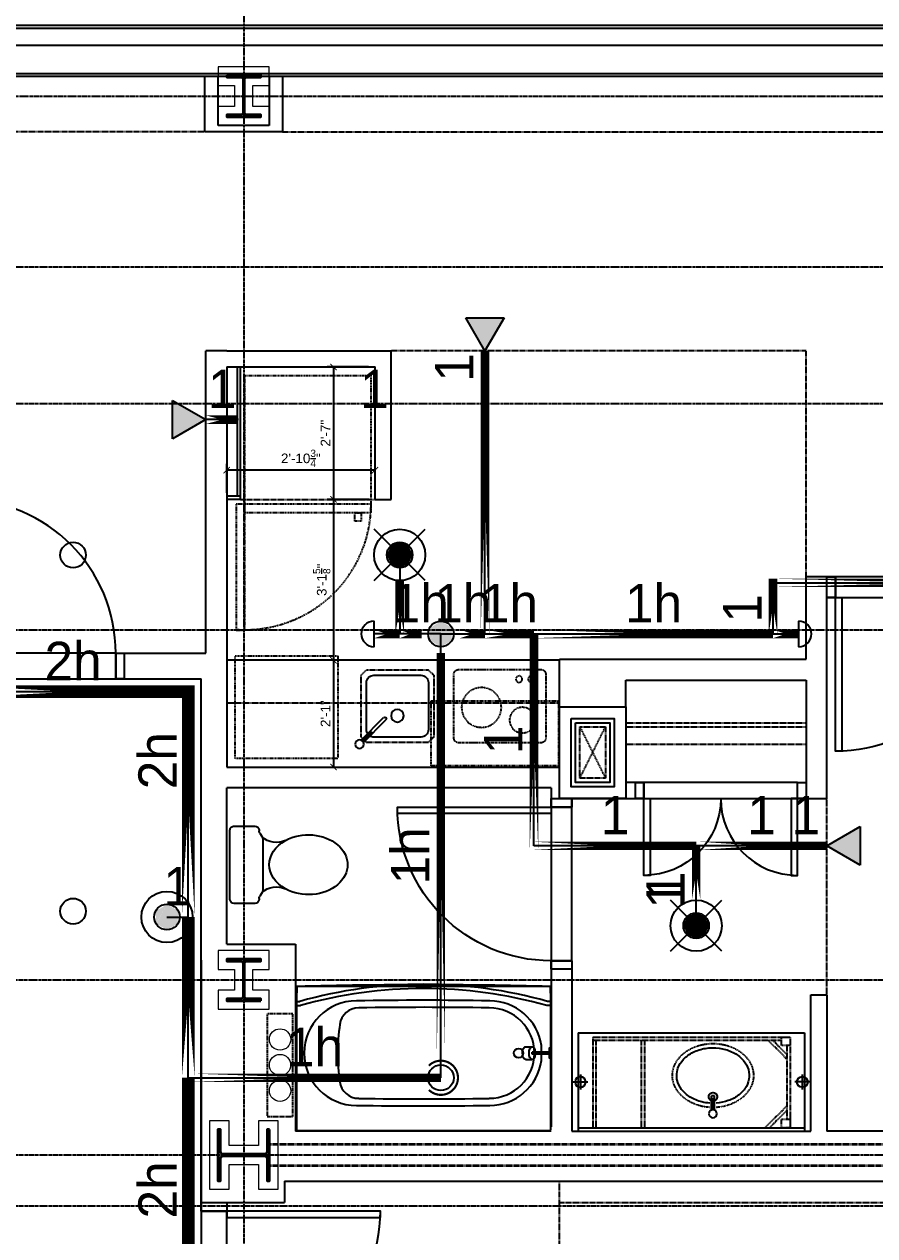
# Model space of a CAD drawing. Header units: inches. Extents: x -6955 to 13123, y -1334 to 3701.
# Drawn here: x 7799.9 to 7999.2, y 1905.7 to 2189.4 of the extents above; entities that cross this region are included whole.
import ezdxf
from ezdxf.enums import TextEntityAlignment as Align

# ---------------------------------------------------------------- set-up
doc = ezdxf.new("R2010")
doc.units = ezdxf.units.IN
doc.header["$MEASUREMENT"] = 0
for name, pattern in [('CENTER2', [1.125, 0.75, -0.125, 0.125, -0.125]), ('DASHDOT2', [0.5, 0.25, -0.125, 0, -0.125]), ('HIDDEN2', [0.1875, 0.125, -0.0625])]:
    doc.linetypes.add(name, pattern=pattern)
for name, color, linetype in [('A-Clng Mtd Light Fixture', 4, 'Continuous'), ('A-Door', 7, 'Continuous'), ('A-Door-Head', 8, 'Continuous'), ('A-Eqpm-NIC', 5, 'DASHDOT2'), ('A-Flor-Case', 6, 'Continuous'), ('A-Flor-Case-Hidden', 8, 'HIDDEN2'), ('A-Flor-Outline', 4, 'Continuous'), ('A-Flor-Ovhd', 1, 'HIDDEN2'), ('A-Flor-Pfix', 7, 'Continuous'), ('A-Flor-Soffit', 6, 'HIDDEN2'), ('A-Flor-Spcl', 5, 'Continuous'), ('A-Flor-Wall Mtd Fixture', 7, 'Continuous'), ('A-Grid(SmallScale)', 11, 'CENTER2'), ('A-HVAC', 6, 'HIDDEN2'), ('A-Wall-Full', 7, 'Continuous'), ('A-Wall-Hatch', 15, 'Continuous'), ('headdn', 7, 'Continuous'), ('PIPEBL', 4, 'Continuous'), ('pipemn', 6, 'Continuous'), ('PIPESPC', 7, 'Continuous'), ('spk-cap', 7, 'Continuous'), ('spk-pipedrop', 7, 'Continuous'), ('spk-piperise', 7, 'Continuous'), ('TIDYPIPE', 7, 'Continuous')]:
    doc.layers.add(name, color=color, linetype=linetype)
for name, color, linetype, lineweight in [('A-Detl-Hatch', 1, 'Continuous', 18), ('A-Detl-Wide', 2, 'Continuous', 35), ('S-Detl-Hatch', 1, 'Continuous', 18), ('S-Detl-Wide', 3, 'Continuous', 35)]:
    doc.layers.add(name, color=color, linetype=linetype, lineweight=lineweight)
doc.layers.add('G-Anno-Nplt', color=140, linetype='Continuous', lineweight=18, plot=False)
doc.styles.add('G1DIM', font='arial.ttf')
doc.styles.add('PIPE', font='PIPE.SHX')
doc.dimstyles.new('Aec-Arch-I-96', dxfattribs={"dimscale": 96, "dimtxt": 0.09375, "dimasz": 0.0625, "dimexe": 0.0625, "dimexo": 0.0625, "dimgap": 0.03125, "dimtad": 1, "dimdec": 3, "dimzin": 3, "dimdsep": 46, "dimlunit": 4, "dimtxsty": 'G1DIM', "dimblk": 'ARCHTICK', "dimcen": 0.09375, "dimclrt": 2, "dimazin": 2, "dimtfac": 0.75, "dimtdec": 3, "dimtix": 1, "dimtmove": 2, "dimatfit": 2, "dimldrblk": 'OPEN90', "dimfxl": 0.0625, "dimtolj": 1, "dimtzin": 0, "dimarcsym": 0})

# ---------------------------------------------------------------- blocks, each defined once
blk = doc.blocks.new('*U19')
at = {"layer": 'A-Detl-Hatch'}
h = blk.add_hatch(dxfattribs=at)
h.set_pattern_fill('ANSI32', color=256, scale=6, style=0)
h.set_pattern_definition([(45, (0, -6.06), (-1.591, 1.591), []), (45, (1.0607, -6.06), (-1.591, 1.591), [])])
edge = h.paths.add_edge_path()
edge.add_line((6, -12.12), (6, -11.515))
edge.add_line((6, -11.515), (0.795, -11.515))
edge.add_arc((0.795, -10.915), 0.6, 180, 270, ccw=False)
edge.add_line((0.195, -10.915), (0.195, -1.205))
edge.add_arc((0.795, -1.205), 0.6, 90, 180, ccw=False)
edge.add_line((0.795, -0.605), (6, -0.605))
edge.add_line((6, -0.605), (6, 0))
edge.add_line((6, 0), (-6, 0))
edge.add_line((-6, 0), (-6, -0.605))
edge.add_line((-6, -0.605), (-0.795, -0.605))
edge.add_arc((-0.795, -1.205), 0.6, 0, 90, ccw=False)
edge.add_line((-0.195, -1.205), (-0.195, -10.915))
edge.add_arc((-0.795, -10.915), 0.6, 270, 360, ccw=False)
edge.add_line((-0.795, -11.515), (-6, -11.515))
edge.add_line((-6, -11.515), (-6, -12.12))
edge.add_line((-6, -12.12), (6, -12.12))
at = {"color": 0, "linetype": 'ByBlock'}
blk.add_lwpolyline([(6, -12.12), (6, -11.515), (0.795, -11.515, -0.4142136), (0.195, -10.915), (0.195, -1.205, -0.4142136), (0.795, -0.605), (6, -0.605), (6, 0), (-6, 0), (-6, -0.605), (-0.795, -0.605, -0.4142136), (-0.195, -1.205), (-0.195, -10.915, -0.4142136), (-0.795, -11.515), (-6, -11.515), (-6, -12.12)], format="xyb", close=True, dxfattribs=at)
blk = doc.blocks.new('W12X65')
at = {"layer": 'S-Detl-Hatch'}
blk.add_lwpolyline([(13860.59, -7310.28), (13860.59, -7305.67), (13854.79, -7305.67), (13854.79, -7298.76), (13860.59, -7298.76), (13860.59, -7294.16), (13844.59, -7294.16), (13844.59, -7298.76), (13850.4, -7298.76), (13850.4, -7305.67), (13844.59, -7305.67), (13844.59, -7310.28)], close=True, dxfattribs=at)
at = {"layer": 'A-Detl-Wide'}
blk.add_blockref('*U19', (13852.59, -7296.16), dxfattribs=at)
blk = doc.blocks.new('*U18')
at = {"layer": 'A-Detl-Hatch'}
h = blk.add_hatch(dxfattribs=at)
h.set_pattern_fill('ANSI32', color=256, scale=6, style=0)
h.set_pattern_definition([(45, (0, -4.865), (-1.591, 1.591), []), (45, (1.0607, -4.865), (-1.591, 1.591), [])])
edge = h.paths.add_edge_path()
edge.add_line((3.98, -9.73), (3.98, -9.295))
edge.add_line((3.98, -9.295), (0.645, -9.295))
edge.add_arc((0.645, -8.795), 0.5, 180, 270, ccw=False)
edge.add_line((0.145, -8.795), (0.145, -0.935))
edge.add_arc((0.645, -0.935), 0.5, 90, 180, ccw=False)
edge.add_line((0.645, -0.435), (3.98, -0.435))
edge.add_line((3.98, -0.435), (3.98, 0))
edge.add_line((3.98, 0), (-3.98, 0))
edge.add_line((-3.98, 0), (-3.98, -0.435))
edge.add_line((-3.98, -0.435), (-0.645, -0.435))
edge.add_arc((-0.645, -0.935), 0.5, 0, 90, ccw=False)
edge.add_line((-0.145, -0.935), (-0.145, -8.795))
edge.add_arc((-0.645, -8.795), 0.5, -90, 0, ccw=False)
edge.add_line((-0.645, -9.295), (-3.98, -9.295))
edge.add_line((-3.98, -9.295), (-3.98, -9.73))
edge.add_line((-3.98, -9.73), (3.98, -9.73))
at = {"color": 0, "linetype": 'ByBlock'}
blk.add_lwpolyline([(3.98, -9.73), (3.98, -9.295), (0.645, -9.295, -0.4142136), (0.145, -8.795), (0.145, -0.935, -0.4142136), (0.645, -0.435), (3.98, -0.435), (3.98, 0), (-3.98, 0), (-3.98, -0.435), (-0.645, -0.435, -0.4142136), (-0.145, -0.935), (-0.145, -8.795, -0.4142136), (-0.645, -9.295), (-3.98, -9.295), (-3.98, -9.73)], format="xyb", close=True, dxfattribs=at)
blk = doc.blocks.new('W10X33')
at = {"layer": 'S-Detl-Hatch'}
blk.add_lwpolyline([(13773.78, -7310.28), (13773.78, -7305.84), (13769.95, -7305.84), (13769.95, -7300.98), (13773.78, -7300.98), (13773.78, -7296.55), (13761.82, -7296.55), (13761.82, -7300.98), (13765.66, -7300.98), (13765.66, -7305.84), (13761.82, -7305.84), (13761.82, -7310.28)], close=True, dxfattribs=at)
at = {"layer": 'A-Detl-Wide'}
blk.add_blockref('*U18', (13767.8, -7298.55), dxfattribs=at)
blk = doc.blocks.new('36in door')
blk.add_lwpolyline([(-1.5, -36), (0, -36), (0, 0), (-1.5, 0)], close=True)
blk.add_arc((0, 0), 36, 180, 270)
blk = doc.blocks.new('sink1915rear')
for p, q in [((-0.37, -1.9), (-0.37, -5.29)), ((-0.12, -1.97), (-0.12, -4.54)), ((0.13, -1.97), (0.13, -4.54)), ((0.38, -1.9), (0.38, -5.29)), ((0.38, -5.29), (-0.37, -5.29)), ((0.13, -4.54), (-0.12, -4.54))]:
    blk.add_line(p, q)
blk.add_circle((0, -1.04), 0.938)
for start, end in [(112.0243, 67.9757), (138.5829, 221.4171), (318.587, 41.413), (264.1135, 275.8865)]:
    blk.add_arc((0, -5.04), 1, start, end)
blk.add_open_spline([(-0.75, -3.54), (-1.37, -3.58), (-1.99, -3.68), (-3.59, -4.07), (-4.53, -4.46), (-6.15, -5.47), (-6.84, -6.09), (-7.86, -7.44), (-8.21, -8.17), (-8.46, -9.28), (-8.5, -9.65), (-8.5, -10.01), (-8.5, -10.59), (-8.4, -11.17), (-7.93, -12.47), (-7.49, -13.18), (-6.28, -14.46), (-5.51, -15.02), (-3.75, -15.9), (-2.76, -16.21), (-0.69, -16.54), (0.38, -16.56), (2.47, -16.29), (3.47, -16), (5.27, -15.17), (6.07, -14.63), (7.34, -13.38), (7.81, -12.68), (8.41, -11.21), (8.54, -10.45), (8.44, -8.94), (8.22, -8.19), (7.42, -6.76), (6.85, -6.1), (5.41, -4.95), (4.55, -4.47), (2.7, -3.81), (1.74, -3.61), (0.75, -3.54)], degree=3, knots=[4.798605, 4.798605, 4.798605, 4.798605, 5.014176, 5.014176, 5.378501, 5.378501, 5.742827, 5.742827, 6.107152, 6.107152, 6.283185, 6.283185, 6.283185, 6.561131, 6.561131, 6.925457, 6.925457, 7.289782, 7.289782, 7.654107, 7.654107, 8.018433, 8.018433, 8.382758, 8.382758, 8.747084, 8.747084, 9.111409, 9.111409, 9.475734, 9.475734, 9.84006, 9.84006, 10.204385, 10.204385, 10.56871, 10.56871, 10.909356, 10.909356, 10.909356, 10.909356])
at = {"layer": 'A-Flor-Case-Hidden', "linetype": 'HIDDEN2', "ltscale": 0.25}
blk.add_ellipse((0, -10.01), major_axis=(-9.5, 0), ratio=0.789474, start_param=4.791408, end_param=10.916548, dxfattribs=at)
blk = doc.blocks.new('wall sconce')
for p, q in [((0, 0), (3.75, 0)), ((2, -1.75), (2, 1.75))]:
    blk.add_line(p, q)
blk.add_circle((2, 0), 1.25)
blk = doc.blocks.new('41in Std Vanity')
at = {"layer": 'A-Flor-Case'}
for p, q in [((23, 54.5), (0, 54.5)), ((0.75, 1.5), (0.75, 54.5)), ((23, 1.5), (23, 54.5)), ((23, 1.5), (0, 1.5))]:
    blk.add_line(p, q, dxfattribs=at)
at = {"layer": 'A-Flor-Case-Hidden'}
for p, q in [((22, 51.12), (0.75, 51.12)), ((22, 4.88), (22, 51.12)), ((4.83, 50.38), (0.75, 46.3)), ((5.89, 50.38), (0.75, 45.24)), ((20, 50.38), (2.75, 50.38)), ((16.86, 50.38), (21.25, 45.99)), ((17.92, 50.38), (21.25, 47.05)), ((21.25, 4.88), (21.25, 49.12)), ((21.25, 17), (0.75, 17)), ((21.25, 16.25), (0.75, 16.25)), ((21.25, 5.62), (0.75, 5.62)), ((22, 4.88), (0.75, 4.88))]:
    blk.add_line(p, q, dxfattribs=at)
for points in [[(0.75, 49.12), (2.75, 49.12), (2.75, 51.12), (0.75, 51.12)], [(20, 49.12), (22, 49.12), (22, 51.12), (20, 51.12)]]:
    blk.add_lwpolyline(points, close=True, dxfattribs=at)
at = {"layer": 'A-Wall-Full'}
for p, q in [((0, 0), (0, 56)), ((0, 56), (23, 56)), ((23, 0), (0, 0))]:
    blk.add_line(p, q, dxfattribs=at)
at = {"layer": 'A-Flor-Pfix', "rotation": 90}
blk.add_blockref('sink1915rear', (2.99, 33.06), dxfattribs=at)
at = {"layer": 'A-Flor-Wall Mtd Fixture', "xscale": -1, "rotation": 90}
blk.add_blockref('wall sconce', (11.5, 56), dxfattribs=at)
at = {"layer": 'A-Flor-Wall Mtd Fixture', "rotation": 90}
blk.add_blockref('wall sconce', (11.5, 0), dxfattribs=at)
blk = doc.blocks.new('18in door')
blk.add_lwpolyline([(0, 0), (1.5, 0), (1.5, 18), (0, 18)], close=True)
blk.add_arc((0, 0), 18, 0, 90)
blk = doc.blocks.new('Toiliet American Std Cadet Pro')
for p, q in [((5.84, 9.06), (1, 9.06)), ((0, 8.06), (0, -8.06)), ((6.84, 7.9), (6.84, 8.06)), ((7.53, 6.52), (7, 7.36)), ((7.69, -5.98), (7.69, 5.98)), ((6.84, -8.06), (6.84, -7.9)), ((7, -7.36), (7.53, -6.52)), ((1, -9.06), (5.84, -9.06))]:
    blk.add_line(p, q)
for centre, radius, start, end in [((1, 8.06), 1, 90, 180), ((5.84, 8.06), 1, 0, 90), ((7.84, 7.9), 1, 180, 212.4157), ((6.69, 5.98), 1, 0, 32.4157), ((10.89, 10.1), 4.91, 226.8784, 295.5831), ((10.89, -10.1), 4.91, 64.417, 133.1217), ((1, -8.06), 1, 180, 270), ((5.84, -8.06), 1, 270, 0), ((7.84, -7.9), 1, 147.5844, 180), ((6.69, -5.98), 1, 327.5844, 0)]:
    blk.add_arc(centre, radius, start, end)
for start_param, end_param in [(4.086017, 8.480354), (2.197169, 4.086017)]:
    blk.add_ellipse((18.39, 0), major_axis=(9.17, 0), ratio=0.762999, start_param=start_param, end_param=end_param)
blk = doc.blocks.new('shower head')
for p, q in [((0.5, 0.25), (4.48, 0.25)), ((6.04, 1.5), (4.5, 1.5)), ((0.5, -0.25), (4.48, -0.25)), ((6.02, -1.5), (4.49, -1.5))]:
    blk.add_line(p, q)
blk.add_lwpolyline([(0, -1.12), (0.5, -1.12), (0.5, 1.12), (0, 1.12)], close=True)
at = {"extrusion": (0, 0, -1)}
for centre, start_param, end_param in [((4.5, 0), 4.878708, 10.826996), ((6.02, 0), 6.265998, 9.430839)]:
    blk.add_ellipse(centre, major_axis=(0, 1.5), ratio=0.483735, start_param=start_param, end_param=end_param, dxfattribs=at)
blk.add_open_spline([(4.48, 0.25), (4.49, 0.2), (4.49, 0.16), (4.49, 0.11), (4.5, 0.04), (4.5, -0.04), (4.49, -0.11), (4.49, -0.16), (4.49, -0.21), (4.48, -0.25)], degree=3, knots=[7.6339989, 7.6339989, 7.6339989, 7.6339989, 7.7552894, 7.7552894, 7.7552894, 7.9540134, 7.9540134, 7.9540134, 8.074038, 8.074038, 8.074038, 8.074038])
blk = doc.blocks.new('shower curtain rod')
for p, q in [((-59.75, 0), (-60, 0)), ((-59.75, -2.5), (-59.75, 0)), ((-0.25, 0), (0, 0)), ((-0.25, -2.5), (-0.25, 0)), ((-59.75, -2.5), (-60, -2.5)), ((-59.75, -0.75), (-58.86, -0.75)), ((-59.75, -1.75), (-59, -1.75)), ((-0.25, -0.75), (-1.14, -0.75)), ((-0.25, -1.75), (-1, -1.75)), ((-0.25, -2.5), (0, -2.5))]:
    blk.add_line(p, q)
for centre, radius, start, end in [((-30, 101.37), 107.12, 254.2934, 285.7066), ((-30, 101.34), 106.09, 254.2167, 285.7833)]:
    blk.add_arc(centre, radius, start, end)
blk = doc.blocks.new('tub plan')
for p, q in [((0.12, -32.25), (0.12, -0.31)), ((59.44, -0.12), (0.31, -0.12)), ((59.63, -32.25), (59.63, -0.31)), ((2.25, -16.5), (2.25, -20)), ((-0.07, -33.87), (59.81, -33.87)), ((0.19, -33.86), (0.19, -32.36)), ((59.56, -33.86), (59.56, -32.36))]:
    blk.add_line(p, q)
blk.add_circle((7.62, -18.25), 1.09)
for centre, radius, start, end in [((0.31, -0.31), 0.188, 90, 180), ((59.44, -0.31), 0.188, 0, 90), ((14.37, -18.25), 12.25, 90, 171.7868), ((14.5, -18.25), 10.59, 90, 180), ((30, -982.48), 976.6, 89.08325, 90.91675), ((29.77, -940.73), 933.2, 89.06218, 90.93782), ((45.05, -12.16), 4.5, 8.0478, 90), ((45.62, -18.25), 12.25, 270, 90), ((1.97, -18.25), 48, 351.9522, 8.0478), ((14.5, -18.25), 10.59, 180, 270), ((14.37, -18.25), 12.25, 188.2132, 270), ((45.05, -24.34), 4.5, 270, 351.9522), ((30, 945.98), 976.6, 269.08325, 270.91675), ((29.77, 904.23), 933.2, 269.06218, 270.93782), ((0.25, -32.25), 0.13, 180, 241.143), ((0.25, -33.69), 0.13, 246.6399, 270), ((29.87, 1136.13), 1170.38, 268.54955, 271.45045), ((59.5, -32.25), 0.13, 298.857, 0), ((59.81, -33.81), 0.06, 270, 0)]:
    blk.add_arc(centre, radius, start, end)
at = {"layer": 'A-Flor-Pfix'}
blk.add_blockref('shower head', (-0.07, -18.25), dxfattribs=at)
at = {"layer": 'A-Flor-Spcl'}
blk.add_blockref('shower curtain rod', (59.87, -28.62), dxfattribs=at)
blk = doc.blocks.new('Single 12x6 HVAC Shaft')
at = {"layer": 'A-Flor-Outline'}
blk.add_lwpolyline([(3.75, 17.75), (11.75, 17.75), (11.75, 3.75), (3.75, 3.75)], close=True, dxfattribs=at)
at = {"layer": 'A-HVAC'}
for p, q in [((4.75, 16.75), (10.75, 4.75)), ((4.75, 4.75), (10.75, 16.75))]:
    blk.add_line(p, q, dxfattribs=at)
blk.add_lwpolyline([(4.75, 16.75), (10.75, 16.75), (10.75, 4.75), (4.75, 4.75)], close=True, dxfattribs=at)
at = {"layer": 'A-Wall-Full'}
for points in [[(0, 21.5), (15.5, 21.5), (15.5, 0), (0, 0)], [(2.75, 18.75), (12.75, 18.75), (12.75, 2.75), (2.75, 2.75)]]:
    blk.add_lwpolyline(points, close=True, dxfattribs=at)
blk = doc.blocks.new('Plumbing Chase')
at = {"layer": 'A-Flor-Outline', "linetype": 'HIDDEN2', "ltscale": 0.5}
blk.add_lwpolyline([(0.625, 0), (6.625, 0), (6.625, 24), (0.625, 24)], close=True, dxfattribs=at)
at = {"layer": 'G-Anno-Nplt'}
for centre in [(3.625, 18), (3.625, 12), (3.625, 6)]:
    blk.add_circle(centre, 2.5, dxfattribs=at)
blk = doc.blocks.new('Suite Vanity and Bath 2')
at = {"layer": 'A-Door'}
for points in [[(-41.12, 77.87), (-41.12, 81.62), (-39.12, 81.62), (-39.12, 77.87)], [(-3.12, 77.87), (-3.12, 81.62), (-1.12, 81.62), (-1.12, 77.87)], [(-56, 77.87), (-56, 75.87), (-60.88, 75.87), (-60.88, 77.87)], [(-56, 39.87), (-56, 37.87), (-60.88, 37.87), (-60.88, 39.87)]]:
    blk.add_lwpolyline(points, close=True, dxfattribs=at)
at = {"layer": 'A-Door-Head'}
for points in [[(-3.12, 77.87), (-3.12, 81.62), (-39.12, 81.62), (-39.12, 77.87)], [(-56, 39.87), (-56, 75.87), (-60.88, 75.87), (-60.88, 39.87)]]:
    blk.add_lwpolyline(points, close=True, dxfattribs=at)
at = {"layer": 'A-Flor-Ovhd'}
for p, q in [((-43.38, 95.62), (-1.12, 95.62)), ((-43.38, 94.62), (-1.12, 94.62)), ((-43.38, 90.62), (-1.12, 90.62))]:
    blk.add_line(p, q, dxfattribs=at)
at = {"layer": 'A-Flor-Soffit'}
blk.add_line((3.75, 31.87), (3.75, 77.87), dxfattribs=at)
at = {"layer": 'A-Wall-Full'}
for p, q in [((-43.38, 99.37), (-43.38, 105.62)), ((-43.38, 105.62), (-1.12, 105.62)), ((-1.12, 105.62), (-1.12, 81.62)), ((-136.88, 43.74), (-136.88, 80.37)), ((-60.88, 80.37), (-136.88, 80.37)), ((-60.88, 80.37), (-60.88, 75.87)), ((-39.12, 81.62), (-43.38, 81.62)), ((-39.12, 77.87), (-39.12, 81.62)), ((-3.12, 81.62), (-1.12, 81.62)), ((-3.12, 77.87), (-3.12, 81.62)), ((-56, 77.87), (-39.12, 77.87)), ((-56, 75.87), (-56, 77.87)), ((-3.12, 77.87), (3.75, 77.87)), ((-60.88, 75.87), (-56, 75.87)), ((-136.88, 43.74), (-120.75, 43.74)), ((-120.75, 43.74), (-120.75, 0)), ((-60.88, 39.87), (-60.88, 1)), ((-56, 39.87), (-60.88, 39.87)), ((-56, 39.87), (-56, 0)), ((0, 31.87), (3.75, 31.87)), ((0, 0), (0, 31.87)), ((-60.88, 0), (-120.75, 0))]:
    blk.add_line(p, q, dxfattribs=at)
for name, p in [('Single 12x6 HVAC Shaft', (-58.88, 77.87)), ('Plumbing Chase', (-128, 3.44))]:
    blk.add_blockref(name, p)
at = {"layer": 'A-Door', "extrusion": (0, 0, -1), "zscale": -1}
for name, p, rotation in [('18in door', (39.12, 77.87), 180), ('36in door', (60.88, 75.87), 90)]:
    blk.add_blockref(name, p, dxfattribs=dict(at, rotation=rotation))
at = {"layer": 'A-Door', "rotation": 180}
blk.add_blockref('18in door', (-3.12, 77.87), dxfattribs=at)
at = {"layer": 'A-Flor-Pfix', "extrusion": (0, 0, -1), "zscale": -1, "rotation": 180.0000000002505}
blk.add_blockref('Toiliet American Std Cadet Pro', (136.12, 62.37), dxfattribs=at)
at = {"layer": 'A-Flor-Pfix', "extrusion": (0, 0, -1), "xscale": -1, "zscale": -1, "rotation": 180}
blk.add_blockref('tub plan', (60.88, 0), dxfattribs=at)
at = {"layer": 'A-Wall-Full', "extrusion": (0, 0, -1), "zscale": -1, "rotation": 90}
blk.add_blockref('41in Std Vanity', (56, 0), dxfattribs=at)
blk = doc.blocks.new('_ArchTick')
at = {"color": 0, "linetype": 'ByBlock', "const_width": 0.15}
blk.add_lwpolyline([(-0.5, -0.5), (0.5, 0.5)], dxfattribs=at)
blk = doc.blocks.new('*D123')
at = {"layer": 'Defpoints', "color": 0, "transparency": 16777216}
for p in [(34.75, 93.68), (25.02, 62.68), (34.87, 62.68)]:
    blk.add_point(p, dxfattribs=at)
at = {"layer": 'G-Anno-Nplt', "color": 0, "lineweight": -2, "transparency": 16777216}
for p, q in [((33.25, 93.68), (23.52, 93.68)), ((25.02, 93.68), (25.02, 62.68)), ((33.37, 62.68), (23.52, 62.68))]:
    blk.add_line(p, q, dxfattribs=at)
at = {"layer": 'G-Anno-Nplt', "color": 0, "lineweight": -2, "transparency": 16777216, "xscale": 1.5, "yscale": 1.5, "zscale": 1.5}
for p, rotation in [((25.02, 93.68), 90), ((25.02, 62.68), 270)]:
    blk.add_blockref('_ArchTick', p, dxfattribs=dict(at, rotation=rotation))
at = {"layer": 'G-Anno-Nplt', "transparency": 16777216, "insert": (23.14, 78.18), "char_height": 2.25, "attachment_point": 5, "rotation": 90, "style": 'G1DIM'}
blk.add_mtext('\\A1;2\'-7"', dxfattribs=at)
blk = doc.blocks.new('_Open90')
at = {"color": 0, "linetype": 'ByBlock', "lineweight": -2}
for p, q in [((0, 0), (-1, 0)), ((-0.5, 0.5), (0, 0)), ((0, 0), (-0.5, -0.5))]:
    blk.add_line(p, q, dxfattribs=at)
blk = doc.blocks.new('*D124')
at = {"layer": 'Defpoints', "color": 0, "transparency": 16777216}
for p in [(34.75, 62.68), (25.02, 25), (34.75, 25)]:
    blk.add_point(p, dxfattribs=at)
at = {"layer": 'G-Anno-Nplt', "color": 0, "lineweight": -2, "transparency": 16777216}
for p, q in [((33.25, 62.68), (23.52, 62.68)), ((25.02, 62.68), (25.02, 25)), ((33.25, 25), (23.52, 25))]:
    blk.add_line(p, q, dxfattribs=at)
at = {"layer": 'G-Anno-Nplt', "color": 0, "lineweight": -2, "transparency": 16777216, "xscale": 1.5, "yscale": 1.5, "zscale": 1.5}
for p, rotation in [((25.02, 62.68), 90), ((25.02, 25), 270)]:
    blk.add_blockref('_ArchTick', p, dxfattribs=dict(at, rotation=rotation))
at = {"layer": 'G-Anno-Nplt', "transparency": 16777216, "insert": (22.26, 43.84), "char_height": 2.25, "attachment_point": 5, "rotation": 90, "style": 'G1DIM'}
blk.add_mtext('\\A1;3\'-1{\\H0.750000x;\\S5/8;}"', dxfattribs=at)
blk = doc.blocks.new('*D125')
at = {"layer": 'Defpoints', "color": 0, "transparency": 16777216}
for p in [(0, 69.52), (0, 62.68), (34.75, 62.68)]:
    blk.add_point(p, dxfattribs=at)
at = {"layer": 'G-Anno-Nplt', "color": 0, "lineweight": -2, "transparency": 16777216}
for p, q in [((0, 64.18), (0, 71.02)), ((34.75, 64.18), (34.75, 71.02)), ((34.75, 69.52), (0, 69.52))]:
    blk.add_line(p, q, dxfattribs=at)
at = {"layer": 'G-Anno-Nplt', "color": 0, "lineweight": -2, "transparency": 16777216, "xscale": 1.5, "yscale": 1.5, "zscale": 1.5, "rotation": 180}
blk.add_blockref('_ArchTick', (0, 69.52), dxfattribs=at)
at = {"layer": 'G-Anno-Nplt', "color": 0, "lineweight": -2, "transparency": 16777216, "xscale": 1.5, "yscale": 1.5, "zscale": 1.5}
blk.add_blockref('_ArchTick', (34.75, 69.52), dxfattribs=at)
at = {"layer": 'G-Anno-Nplt', "transparency": 16777216, "insert": (17.37, 72.28), "char_height": 2.25, "attachment_point": 5, "style": 'G1DIM'}
blk.add_mtext('\\A1;2\'-10{\\H0.750000x;\\S3/4;}"', dxfattribs=at)
blk = doc.blocks.new('*D126')
at = {"layer": 'Defpoints', "color": 0, "transparency": 16777216}
for p in [(25.02, 25), (25.02, 0), (25.02, 0)]:
    blk.add_point(p, dxfattribs=at)
at = {"layer": 'G-Anno-Nplt', "color": 0, "lineweight": -2, "transparency": 16777216}
blk.add_line((25.02, 25), (25.02, 0), dxfattribs=at)
at = {"layer": 'G-Anno-Nplt', "color": 0, "lineweight": -2, "transparency": 16777216, "xscale": 1.5, "yscale": 1.5, "zscale": 1.5}
for p, rotation in [((25.02, 25), 90), ((25.02, 0), 270)]:
    blk.add_blockref('_ArchTick', p, dxfattribs=dict(at, rotation=rotation))
at = {"layer": 'G-Anno-Nplt', "transparency": 16777216, "insert": (23.14, 12.5), "char_height": 2.25, "attachment_point": 5, "rotation": 90, "style": 'G1DIM'}
blk.add_mtext('\\A1;2\'-1"', dxfattribs=at)
blk = doc.blocks.new('refrigerator')
blk.add_line((-30.125, 0), (-30.125, -29.5))
for points in [[(-32.125, -29.5), (0, -29.5), (0, 0), (-32.125, 0)], [(-34.125, -3.75), (-32.125, -3.75), (-32.125, -2.25), (-34.125, -2.25)], [(-59.625, -31.5), (-59.625, -29.5), (-30.125, -29.5), (-30.125, -31.5)]]:
    blk.add_lwpolyline(points, close=True)
blk.add_arc((-30.125, -29.5), 29.5, 90, 183.88744)
blk = doc.blocks.new('kitchen faucet')
for p, q in [((0.93, 0.38), (8.38, 0.38)), ((1, 0.12), (4, 0.12)), ((4, -0.12), (4, 0.12)), ((0.93, -0.38), (8.38, -0.38)), ((1, -0.12), (4, -0.12))]:
    blk.add_line(p, q)
blk.add_circle((0, 0), 1)
blk.add_arc((8.38, 0), 0.375, 270, 90)
blk = doc.blocks.new('kitchen sink')
blk.add_lwpolyline([(-14.94, -6.97, 0.143329), (-14, -7.25), (-3, -7.25, 0.414214), (-1.25, -5.5), (-1.25, 5.5, 0.414214), (-3, 7.25), (-14, 7.25, 0.414214), (-15.75, 5.5), (-15.75, -5.5, 0.143329), (-15.47, -6.44, 0.143329)], format="xyb")
blk.add_circle((-10.75, 0), 1.5)
at = {"layer": 'A-Flor-Case-Hidden'}
for p, q in [((-15.75, 8.5), (-17, 7.25)), ((-1.25, 8.5), (0, 7.25)), ((-16.64, -7.61), (-17, -7.25)), ((-15.75, -8.5), (-16.11, -8.14)), ((-1.25, -8.5), (0, -7.25))]:
    blk.add_line(p, q, dxfattribs=at)
for points in [[(-17, 7.25), (-17, -7.25)], [(-1.25, 8.5), (-15.75, 8.5)], [(0, -7.25), (0, 7.25)], [(-15.75, -8.5), (-1.25, -8.5)]]:
    blk.add_lwpolyline(points, dxfattribs=at)
at = {"rotation": 45.00000000000001}
blk.add_blockref('kitchen faucet', (-17.38, -8.88), dxfattribs=at)
blk = doc.blocks.new('cooktop')
at = {"ltscale": 0.5}
blk.add_lwpolyline([(-7.56, -21.5), (7.56, -21.5, 0.414214), (8.56, -20.5), (8.56, -1, 0.414214), (7.56, 0), (-7.56, 0, 0.414214), (-8.56, -1), (-8.56, -20.5, 0.414214)], format="xyb", close=True, dxfattribs=at)
for centre, radius in [((-3.27, -5.47), 3), ((6.32, -3.4), 0.75), ((6.32, -6.24), 0.75), ((-0.31, -15.05), 4.66)]:
    blk.add_circle(centre, radius, dxfattribs=at)
blk = doc.blocks.new('King Studio 2 -37')
at = {"layer": 'A-Door'}
blk.add_lwpolyline([(226.58, 6), (224.58, 6), (224.58, 0), (226.58, 0)], close=True, dxfattribs=at)
at = {"layer": 'A-Door-Head'}
blk.add_lwpolyline([(188.58, 6), (224.58, 6), (224.58, 0), (188.58, 0)], close=True, dxfattribs=at)
at = {"layer": 'A-Flor-Soffit'}
for p, q in [((226.58, 84), (226.58, 247.37)), ((119.95, 84), (231.58, 84))]:
    blk.add_line(p, q, dxfattribs=at)
at = {"layer": 'A-Wall-Full'}
for p, q in [((231.58, 19.56), (231.58, 247.37)), ((231.58, 19.56), (226.58, 19.56)), ((226.58, 6), (226.58, 19.56)), ((224.58, 0), (224.58, 6)), ((226.58, 6), (224.58, 6)), ((229.58, 0), (224.58, 0)), ((283.33, 0), (224.58, 0))]:
    blk.add_line(p, q, dxfattribs=at)
at = {"layer": 'A-Door', "xscale": -1, "rotation": 179.9999999998223}
blk.add_blockref('36in door', (224.58, 6), dxfattribs=at)
blk = doc.blocks.new('dpend1')
for radius in [6, 3]:
    blk.add_circle((0, 0), radius)
for points in [[(0.01, 2.97), (-2.53, -1.59), (-2.62, 1.36)], [(0.01, 2.97), (-2.49, -1.59), (2.52, -1.59)], [(2.52, -1.59), (0.01, 2.97), (2.6, 1.47)], [(2.52, -1.59), (-2.53, -1.59), (0.01, -2.98)]]:
    blk.add_solid(points)
blk = doc.blocks.new('PIPESPC')
at = {"layer": 'PIPESPC', "style": 'PIPE', "width": 0.9}
blk.add_attdef('SIZE', text='', height=9, dxfattribs=at).set_placement((0, 4.02), align=Align.CENTER)
at = {"layer": 'PIPESPC', "style": 'PIPE', "flags": 1}
blk.add_attdef('SCHED', (25.3, 3.89), '', height=9, dxfattribs=at)
blk = doc.blocks.new('side2')
for p, q in [((0, 0), (7.79, 4.5)), ((7.79, 4.5), (7.79, -4.5)), ((7.79, -4.5), (0, 0))]:
    blk.add_line(p, q)
blk.add_solid([(7.79, -4.5), (0, 0), (7.79, 4.5)])
blk = doc.blocks.new('dpend2')
for p, q in [((-6, -6), (6, 6)), ((6, -6), (-6, 6))]:
    blk.add_line(p, q)
for radius in [6, 3]:
    blk.add_circle((0, 0), radius)
for points in [[(0, 0), (0, 3), (-2.12, 2.14)], [(0, 0), (0, 3), (2.12, 2.14)], [(0, 0), (-3, 0), (-2.08, 2.07)], [(0, 0), (-3, 0), (-2.08, -2.07)], [(0, 0), (0, -3), (-2.12, -2.14)], [(0, 0), (3, 0), (2.08, 2.07)], [(0, 0), (3, 0), (2.08, -2.07)], [(0, 0), (0, -3), (2.12, -2.14)]]:
    blk.add_solid(points)
blk = doc.blocks.new('drop')
blk.add_circle((0, 0), 3)
for points in [[(0.01, 2.97), (-2.53, -1.59), (-2.62, 1.36)], [(0.01, 2.97), (-2.49, -1.59), (2.52, -1.59)], [(2.52, -1.59), (0.01, 2.97), (2.6, 1.47)], [(2.52, -1.59), (-2.53, -1.59), (0.01, -2.98)]]:
    blk.add_solid(points)
blk = doc.blocks.new('rise')
blk.add_circle((0, 0), 3)
blk = doc.blocks.new('CAP')
blk.add_line((0, 3), (0, -3))
blk.add_arc((0, 0), 3, 270, 90)
blk = doc.blocks.new('TIDYRUN')
at = {"const_width": 0.5}
blk.add_lwpolyline([(-2.83, 2.83, -2.414214), (-2.83, -2.83, -1.737895)], format="xyb", dxfattribs=at)
blk = doc.blocks.new('Suite Kitchen 1sim')
at = {"layer": 'A-Eqpm-NIC'}
for points in [[(2, 2), (2, 26), (26, 26), (26, 2)], [(47.875, 0.25), (47.875, 15.5), (77.75, 15.5), (77.75, 0.25)]]:
    blk.add_lwpolyline(points, close=True, dxfattribs=at)
at = {"layer": 'A-Flor-Case'}
for p, q in [((2.5, 63.4293), (2.5, 93.6793)), ((3.25, 62.6793), (3.25, 93.6793)), ((3.25, 63.4293), (0, 63.4293)), ((3.25, 62.6793), (0, 62.6793)), ((78, 25), (0, 25))]:
    blk.add_line(p, q, dxfattribs=at)
at = {"layer": 'A-Flor-Ovhd'}
for p, q in [((3.25, 62.6793), (34.875, 62.6793)), ((0, 15), (77.75, 15))]:
    blk.add_line(p, q, dxfattribs=at)
at = {"layer": 'A-Wall-Full'}
for p, q in [((0, 97.4293), (38.5, 97.4293)), ((38.5, 62.6793), (38.5, 97.4293)), ((0, 93.6793), (34.75, 93.6793)), ((0, 93.6793), (0, 0)), ((34.75, 62.6793), (34.75, 93.6793)), ((34.75, 62.6793), (38.5, 62.6793)), ((78, 25.25), (135.75, 25.25)), ((78, 14.125), (78, 25.25)), ((0, 0), (78, 0))]:
    blk.add_line(p, q, dxfattribs=at)
at = {"layer": 'A-Eqpm-NIC', "extrusion": (0, 0, -1), "zscale": -1, "rotation": 90}
for name, p in [('refrigerator', (-33.75, 91.6793)), ('cooktop', (-74.75, 14.25))]:
    blk.add_blockref(name, p, dxfattribs=at)
at = {"layer": 'A-Flor-Pfix', "extrusion": (0, 0, -1), "zscale": -1, "rotation": 90}
blk.add_blockref('kitchen sink', (-40, 22.75), dxfattribs=at)
at = {"layer": 'G-Anno-Nplt'}
for base, p1, p2, picture, middle in [((25.0209, 62.6793), (34.75, 93.6793), (34.875, 62.6793), '*D123', (23.1413, 78.1793)), ((25.0209, 25), (34.75, 62.6793), (34.75, 25), '*D124', (22.2615, 43.8397)), ((25.0209, 0), (25.0209, 25), (25.0209, 0), '*D126', (23.1413, 12.5))]:
    dim = blk.add_linear_dim(base=base, p1=p1, p2=p2, angle=270, dimstyle='Aec-Arch-I-96', override={"dimscale": 24, "dimsah": 1, "dimclrt": 256}, dxfattribs=at)
    dim.commit()
    dim.dimension.update_dxf_attribs({"geometry": picture, "text_midpoint": middle})
dim = blk.add_linear_dim(base=(0, 69.5214), p1=(34.75, 62.6793), p2=(0, 62.6793), dimstyle='Aec-Arch-I-96', override={"dimscale": 24, "dimsah": 1, "dimclrt": 256}, dxfattribs=at)
dim.commit()
dim.dimension.update_dxf_attribs({"geometry": '*D125', "text_midpoint": (17.375, 72.2777)})
blk = doc.blocks.new('King Suite 8')
at = {"layer": 'A-Door'}
for points in [[(211.63, 142.56), (209.63, 142.56), (209.63, 147.44), (211.63, 147.44)], [(45, 123.5), (43, 123.5), (43, 129.5), (45, 129.5)]]:
    blk.add_lwpolyline(points, close=True, dxfattribs=at)
at = {"layer": 'A-Door-Head'}
for points in [[(211.63, 142.56), (247.63, 142.56), (247.63, 147.44), (211.63, 147.44)], [(7, 123.5), (43, 123.5), (43, 129.5), (7, 129.5)]]:
    blk.add_lwpolyline(points, close=True, dxfattribs=at)
at = {"layer": 'A-Flor-Soffit'}
for p, q in [((63.9, 251.63), (3, 251.63)), ((82.11, 251.63), (306.38, 251.63))]:
    blk.add_line(p, q, dxfattribs=at)
blk.add_lwpolyline([(204.75, 147.44), (204.75, 200.3), (107.5, 200.3)], dxfattribs=at)
at = {"layer": 'A-Wall-Full'}
for p, q in [((63.9, 251.63), (63.9, 264.62)), ((67.02, 253.13), (67.02, 264.65)), ((78.98, 264.62), (78.98, 253.13)), ((82.11, 264.62), (82.11, 251.63)), ((78.98, 253.13), (67.02, 253.13)), ((82.11, 251.63), (63.9, 251.63)), ((64.13, 129.5), (64.13, 200.3)), ((69, 200.3), (64.13, 200.3)), ((204.75, 128.12), (204.75, 147.44)), ((211.63, 147.44), (204.75, 147.44)), ((211.63, 142.56), (211.63, 147.44)), ((209.63, 95.5), (209.63, 142.56)), ((209.63, 142.56), (211.63, 142.56)), ((43, 129.5), (64.13, 129.5)), ((43, 129.5), (43, 123.5)), ((43, 123.5), (63, 123.5)), ((63, 0), (63, 123.5)), ((209.63, 49.5), (209.63, 17.62)), ((329.44, 17.62), (209.63, 17.62))]:
    blk.add_line(p, q, dxfattribs=at)
at = {"layer": 'G-Anno-Nplt'}
blk.add_line((-15.46, 264.62), (332.14, 264.62), dxfattribs=at)
for name, p in [('Suite Kitchen 1sim', (69, 102.87)), ('Suite Vanity and Bath 2', (205.88, 17.62))]:
    blk.add_blockref(name, p)
at = {"layer": 'A-Door', "rotation": 179.9999999999995}
blk.add_blockref('36in door', (7, 129.5), dxfattribs=at)
at = {"layer": 'A-Door', "extrusion": (0, 0, -1), "zscale": -1}
blk.add_blockref('36in door', (-211.63, 142.56), dxfattribs=at)

msp = doc.modelspace()

# ---------------------------------------------------------------- linework, layer by layer
at = {"layer": 'A-Clng Mtd Light Fixture'}
for centre in [(7811.3342, 2065.0786), (7811.3342, 1981.6773)]:
    msp.add_circle(centre, 3, dxfattribs=at)
at = {"layer": 'A-Grid(SmallScale)'}
for p, q in [((7851.3342, 3132.3201), (7851.3342, 1223.6428)), ((4555.5574, 2172.5773), (8345.3342, 2172.5773)), ((4552.2192, 2132.5773), (8345.3342, 2132.5773)), ((4552.2192, 2100.5773), (8345.3342, 2100.5773)), ((4537.3342, 2047.5773), (8345.3342, 2047.5773)), ((4537.3342, 1965.5773), (8345.3342, 1965.5773)), ((8345.3342, 1912.5773), (4537.3342, 1912.5773))]:
    msp.add_line(p, q, dxfattribs=at)
msp.add_lwpolyline([(8345.3342, 1924.5773), (4557.6467, 1924.5773), (4550.0842, 1939.1398), (4504.0217, 1939.1398)], dxfattribs=at)
at = {"layer": 'A-Wall-Full'}
for p, q in [((7488.7092, 2189.2023), (8133.9592, 2189.2023)), ((7500.7092, 2177.2023), (8121.9592, 2177.2023))]:
    msp.add_line(p, q, dxfattribs=at)
at = {"layer": 'A-Wall-Hatch'}
for p, q in [((7489.4592, 2188.4523), (8133.2092, 2188.4523)), ((7493.4592, 2184.4523), (8129.2092, 2184.4523)), ((7500.0842, 2177.8273), (8122.5842, 2177.8273))]:
    msp.add_line(p, q, dxfattribs=at)
at = {"layer": 'PIPEBL'}
for p, q in [((7907.8389, 2046.6133), (7907.8389, 2112.8798)), ((7850.0919, 2096.7869), (7842.4592, 2096.7869)), ((7887.8745, 2065.1156), (7887.8745, 2046.6133)), ((7975.352, 2046.6133), (7975.352, 2058.5773)), ((7975.352, 2058.5773), (8051.8388, 2058.5773)), ((7887.8745, 2046.6133), (7881.8745, 2046.6133)), ((7897.5217, 2046.6133), (7887.8745, 2046.6133)), ((7897.5217, 1942.6711), (7897.5217, 2046.6133)), ((7897.5217, 2046.6133), (7907.8389, 2046.6133)), ((7907.8389, 2046.6133), (7919.3354, 2046.6133)), ((7919.3354, 1996.9893), (7919.3354, 2046.6133)), ((7919.3354, 2046.6133), (7975.352, 2046.6133)), ((7975.352, 2046.6133), (7981.352, 2046.6133)), ((7957.3388, 1996.9893), (7919.3354, 1996.9893)), ((7987.9592, 1996.9893), (7957.3388, 1996.9893)), ((7957.3388, 1978.2869), (7957.3388, 1996.9893)), ((7957.3388, 1978.2869), (7957.3388, 1993.0369)), ((7833.3342, 1980.3201), (7838.3342, 1980.3201)), ((7838.3342, 1942.6711), (7897.5217, 1942.6711))]:
    msp.add_line(p, q, dxfattribs=at)
at = {"layer": 'pipemn'}
for p, q in [((7838.3342, 2033.0773), (7784.3342, 2033.0773)), ((7838.3342, 1980.3201), (7838.3342, 2033.0773)), ((7838.3342, 1852.5023), (7838.3342, 1980.3201))]:
    msp.add_line(p, q, dxfattribs=at)
at = {"layer": 'S-Detl-Wide', "linetype": 'HIDDEN2'}
for p, q in [((8111.2742, 1927.0773), (7857.3942, 1927.0773)), ((8111.2742, 1922.0773), (7857.3942, 1922.0773))]:
    msp.add_line(p, q, dxfattribs=at)
at = {"layer": 'TIDYPIPE', "color": 7}
for points, const_width in [([(7907.8389, 2046.6133), (7907.8389, 2112.8798)], 2), ([(7842.4592, 2096.7869), (7850.0919, 2096.7869)], 2), ([(7887.8745, 2046.6133), (7887.8745, 2059.1156)], 2), ([(7975.352, 2046.6133), (7975.352, 2059.5773)], 2), ([(7974.352, 2058.5773), (8051.8388, 2058.5773)], 2), ([(7881.8745, 2046.6133), (7887.8745, 2046.6133)], 2), ([(7887.8745, 2046.6133), (7893.0217, 2046.6133)], 2), ([(7902.0217, 2046.6133), (7907.8389, 2046.6133)], 2), ([(7907.8389, 2046.6133), (7919.3354, 2046.6133)], 2), ([(7919.3354, 1995.9893), (7919.3354, 2046.6133)], 2), ([(7919.3354, 2046.6133), (7975.352, 2046.6133)], 2), ([(7975.352, 2046.6133), (7981.352, 2046.6133)], 2), ([(7897.5217, 1947.1711), (7897.5217, 2042.1133)], 2), ([(7782.8342, 2033.0773), (7839.8342, 2033.0773)], 3), ([(7838.3342, 1980.3201), (7838.3342, 2034.5773)], 3), ([(7918.3354, 1996.9893), (7957.3388, 1996.9893)], 2), ([(7957.3388, 1984.2869), (7957.3388, 1996.9893)], 2), ([(7957.3388, 1996.9893), (7987.9592, 1996.9893)], 2), ([(7838.3342, 1942.6711), (7838.3342, 1980.3201)], 3), ([(7838.3342, 1852.5023), (7838.3342, 1942.6711)], 3), ([(7838.3342, 1942.6711), (7897.5217, 1942.6711)], 2)]:
    msp.add_lwpolyline(points, close=True, dxfattribs=dict(at, const_width=const_width))

# ---------------------------------------------------------------- block references
for name, p, rotation in [('W10X33', (21619.135, -5130.8354), 180), ('W12X65', (549.1164, -11928.0174), 90)]:
    msp.add_blockref(name, p, dxfattribs=dict(rotation=rotation))
for name, p in [('King Suite 8', (7778.3342, 1912.5773)), ('W10X33', (-5916.4667, 9268.9901))]:
    msp.add_blockref(name, p)
at = {"xscale": -1, "rotation": 269.9999999998223}
msp.add_blockref('King Studio 2 -37', (7841.3342, 1686.8723), dxfattribs=at)
at = {"layer": 'headdn'}
for p, rotation in [((7907.8389, 2112.8798), 89.99999999999999), ((7842.4592, 2096.7869), 180)]:
    msp.add_blockref('side2', p, dxfattribs=dict(at, rotation=rotation))
for name, p in [('dpend2', (7887.8745, 2065.1156)), ('side2', (7987.9592, 1996.9893)), ('dpend1', (7833.3342, 1980.3201)), ('dpend2', (7957.3388, 1978.2869))]:
    msp.add_blockref(name, p, dxfattribs=at)
at = {"layer": 'PIPESPC'}
ref = msp.add_blockref('PIPESPC', (7907.8389, 2109.0124), dxfattribs=dict(at, rotation=89.99997560326709))
ref.add_attrib('SIZE', '1', dxfattribs={"color": 0, "height": 9, "rotation": 89.999976, "style": 'PIPE'}).set_placement((7907.8389, 2109.0124), align=Align.BOTTOM_CENTER)
ref = msp.add_blockref('PIPESPC', (7846.2756, 2096.7869), dxfattribs=at)
ref.add_attrib('SIZE', '1', dxfattribs={"color": 0, "height": 9, "style": 'PIPE'}).set_placement((7846.2756, 2096.7869), align=Align.BOTTOM_CENTER)
ref = msp.add_blockref('PIPESPC', (7881.9654, 2096.7869), dxfattribs=at)
ref.add_attrib('SIZE', '1', dxfattribs={"color": 0, "height": 9, "style": 'PIPE'}).set_placement((7881.9654, 2096.7869), align=Align.BOTTOM_CENTER)
ref = msp.add_blockref('PIPESPC', (7892.6981, 2046.6133), dxfattribs=at)
ref.add_attrib('SIZE', '1h', dxfattribs={"color": 0, "height": 9, "style": 'PIPE'}).set_placement((7892.6981, 2046.6133), align=Align.BOTTOM_CENTER)
ref = msp.add_blockref('PIPESPC', (7902.6803, 2046.6133), dxfattribs=at)
ref.add_attrib('SIZE', '1h', dxfattribs={"color": 0, "height": 9, "style": 'PIPE'}).set_placement((7902.6803, 2046.6133), align=Align.BOTTOM_CENTER)
ref = msp.add_blockref('PIPESPC', (7913.5871, 2046.6133), dxfattribs=at)
ref.add_attrib('SIZE', '1h', dxfattribs={"color": 0, "height": 9, "style": 'PIPE'}).set_placement((7913.5871, 2046.6133), align=Align.BOTTOM_CENTER)
ref = msp.add_blockref('PIPESPC', (7947.3437, 2046.6133), dxfattribs=at)
ref.add_attrib('SIZE', '1h', dxfattribs={"color": 0, "height": 9, "style": 'PIPE'}).set_placement((7947.3437, 2046.6133), align=Align.BOTTOM_CENTER)
ref = msp.add_blockref('PIPESPC', (7975.352, 2052.5953), dxfattribs=dict(at, rotation=90))
ref.add_attrib('SIZE', '1', dxfattribs={"color": 0, "height": 9, "rotation": 90, "style": 'PIPE'}).set_placement((7975.352, 2052.5953), align=Align.BOTTOM_CENTER)
ref = msp.add_blockref('PIPESPC', (7811.3342, 2033.0773), dxfattribs=at)
ref.add_attrib('SIZE', '2h', dxfattribs={"color": 0, "height": 9, "style": 'PIPE'}).set_placement((7811.3342, 2033.0773), align=Align.BOTTOM_CENTER)
ref = msp.add_blockref('PIPESPC', (7919.3354, 2021.8013), dxfattribs=dict(at, rotation=90.00000000010185))
ref.add_attrib('SIZE', '1', dxfattribs={"color": 0, "height": 9, "rotation": 90, "style": 'PIPE'}).set_placement((7919.3354, 2021.8013), align=Align.BOTTOM_CENTER)
ref = msp.add_blockref('PIPESPC', (7838.3342, 2016.9232), dxfattribs=dict(at, rotation=90))
ref.add_attrib('SIZE', '2h', dxfattribs={"color": 0, "height": 9, "rotation": 90, "style": 'PIPE'}).set_placement((7838.3342, 2016.9232), align=Align.BOTTOM_CENTER)
ref = msp.add_blockref('PIPESPC', (7938.3371, 1996.9893), dxfattribs=at)
ref.add_attrib('SIZE', '1', dxfattribs={"color": 0, "height": 9, "style": 'PIPE'}).set_placement((7938.3371, 1996.9893), align=Align.BOTTOM_CENTER)
ref = msp.add_blockref('PIPESPC', (7972.649, 1996.9893), dxfattribs=at)
ref.add_attrib('SIZE', '1', dxfattribs={"color": 0, "height": 9, "style": 'PIPE'}).set_placement((7972.649, 1996.9893), align=Align.BOTTOM_CENTER)
ref = msp.add_blockref('PIPESPC', (7983.0291, 1996.9893), dxfattribs=at)
ref.add_attrib('SIZE', '1', dxfattribs={"color": 0, "height": 9, "style": 'PIPE'}).set_placement((7983.0291, 1996.9893), align=Align.BOTTOM_CENTER)
ref = msp.add_blockref('PIPESPC', (7897.5217, 1994.6422), dxfattribs=dict(at, rotation=89.99999999999899))
ref.add_attrib('SIZE', '1h', dxfattribs={"color": 0, "height": 9, "rotation": 90, "style": 'PIPE'}).set_placement((7897.5217, 1994.6422), align=Align.BOTTOM_CENTER)
ref = msp.add_blockref('PIPESPC', (7835.8342, 1980.3201), dxfattribs=at)
ref.add_attrib('SIZE', '1', dxfattribs={"color": 0, "height": 9, "style": 'PIPE'}).set_placement((7835.8342, 1980.3201), align=Align.BOTTOM_CENTER)
ref = msp.add_blockref('PIPESPC', (7957.3388, 1987.6381), dxfattribs=dict(at, rotation=90))
ref.add_attrib('SIZE', '1', dxfattribs={"color": 0, "height": 9, "rotation": 90, "style": 'PIPE'}).set_placement((7957.3388, 1987.6381), align=Align.BOTTOM_CENTER)
ref = msp.add_blockref('PIPESPC', (7957.3388, 1987.6381), dxfattribs=dict(at, rotation=90))
ref.add_attrib('SIZE', '1', dxfattribs={"color": 0, "height": 9, "rotation": 90, "style": 'PIPE'}).set_placement((7957.3388, 1987.6381), align=Align.BOTTOM_CENTER)
ref = msp.add_blockref('PIPESPC', (7957.3388, 1985.6619), dxfattribs=dict(at, rotation=90))
ref.add_attrib('SIZE', '1', dxfattribs={"color": 0, "height": 9, "rotation": 90, "style": 'PIPE'}).set_placement((7957.3388, 1985.6619), align=Align.BOTTOM_CENTER)
ref = msp.add_blockref('PIPESPC', (7867.9279, 1942.6711), dxfattribs=at)
ref.add_attrib('SIZE', '1h', dxfattribs={"color": 0, "height": 9, "style": 'PIPE'}).set_placement((7867.9279, 1942.6711), align=Align.BOTTOM_CENTER)
ref = msp.add_blockref('PIPESPC', (7838.3342, 1916.4112), dxfattribs=dict(at, rotation=90))
ref.add_attrib('SIZE', '2h', dxfattribs={"color": 0, "height": 9, "rotation": 90, "style": 'PIPE'}).set_placement((7838.3342, 1916.4112), align=Align.BOTTOM_CENTER)
at = {"layer": 'spk-cap', "rotation": 180.0000000000568}
msp.add_blockref('CAP', (7881.8745, 2046.6133), dxfattribs=at)
at = {"layer": 'spk-cap'}
msp.add_blockref('CAP', (7981.352, 2046.6133), dxfattribs=at)
at = {"layer": 'spk-pipedrop'}
msp.add_blockref('drop', (7897.5217, 2046.6133), dxfattribs=at)
at = {"layer": 'spk-piperise', "rotation": 270.0000000000824}
msp.add_blockref('rise', (7897.5217, 1942.6711), dxfattribs=at)
at = {"layer": 'TIDYPIPE'}
msp.add_blockref('TIDYRUN', (7897.5217, 1942.6711), dxfattribs=at)

doc.saveas('drawing.dxf')
